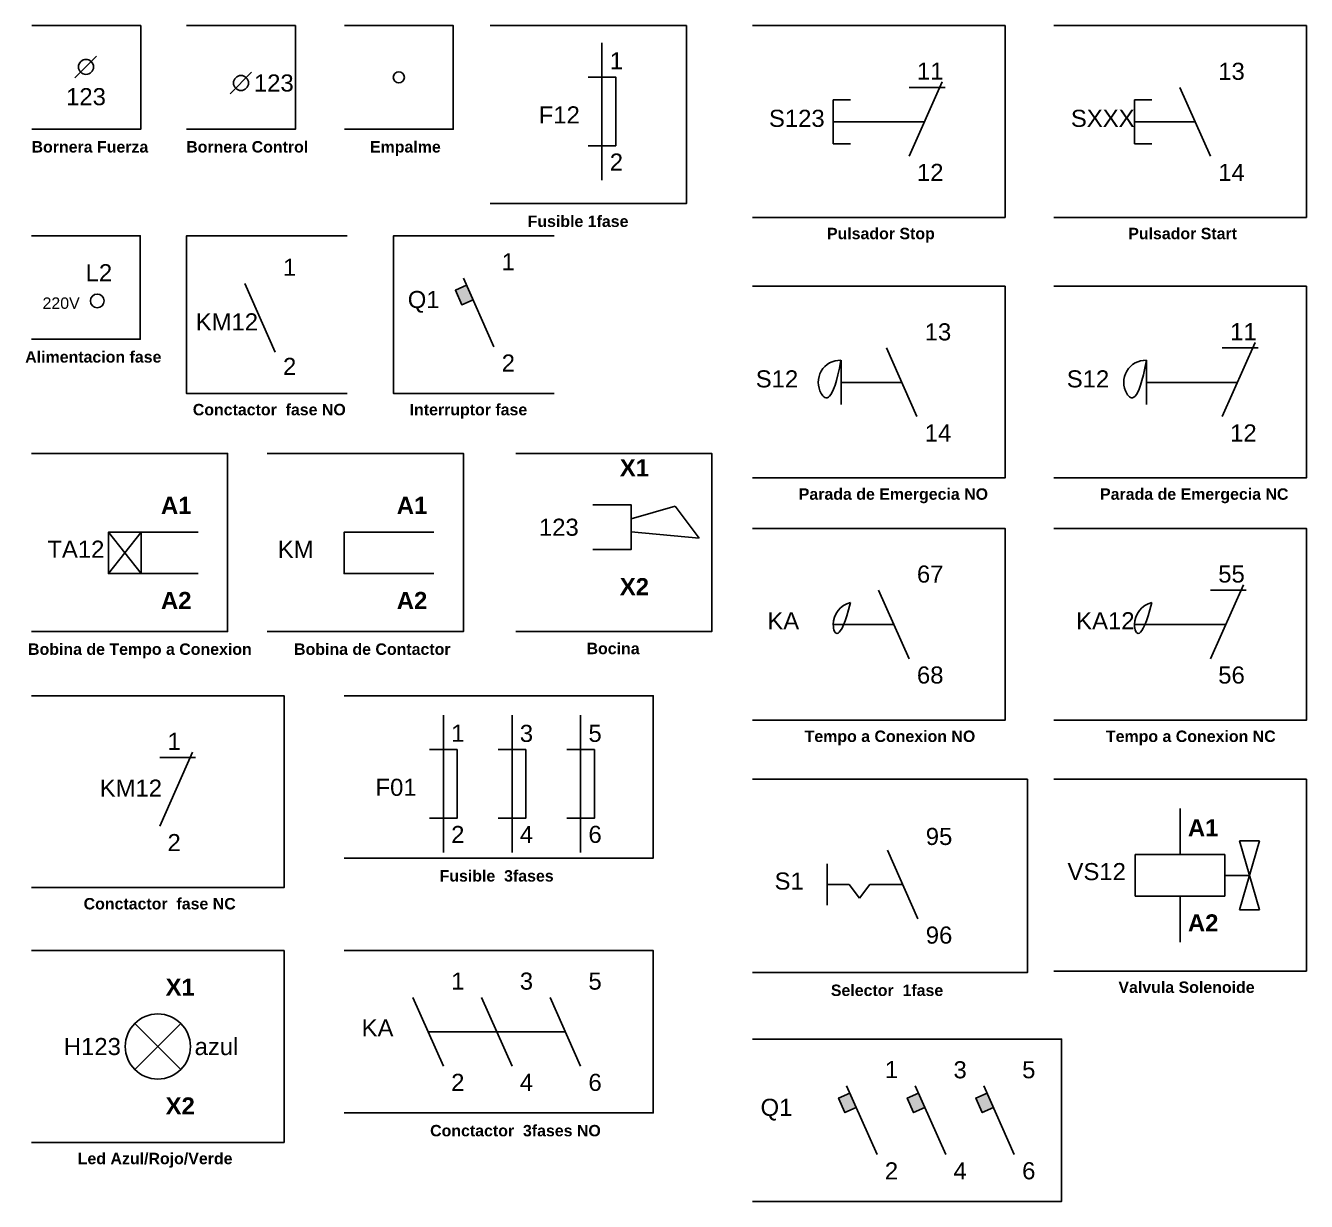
# Model space of a CAD drawing. Header units: millimetres. Extents: x 4225673219140 to 4225673219936, y 4184063498985 to 4184063499549.
# Drawn here: x 4225673219140.4 to 4225673219294.3, y 4184063499196.4 to 4184063499337.7 of the extents above; entities that cross this region are included whole.
import ezdxf
from ezdxf.enums import TextEntityAlignment as Align

# ---------------------------------------------------------------- set-up
doc = ezdxf.new("R2010")
doc.units = ezdxf.units.MM
doc.linetypes.add('ACAD_ISO02W100', pattern=[15, 12, -3])
for name, color, linetype in [('DISCONTINUA', 7, 'ACAD_ISO02W100'), ('PFV', 7, 'Continuous'), ('REGEN_LINE', 4, 'Continuous')]:
    doc.layers.add(name, color=color, linetype=linetype)
doc.styles.add('TRINIDAD', font='arial.ttf')

# ---------------------------------------------------------------- blocks, each defined once
blk = doc.blocks.new('AF')
at = {"layer": 'REGEN_LINE', "linetype": 'Continuous'}
blk.add_polyline3d([(0, -0.12048, 0), (0, -0.48193, 0)], dxfattribs=at)
blk.add_circle((0, 0), 0.12048, dxfattribs=at)
blk = doc.blocks.new('Alimentacion Fase')
at = {"layer": 'REGEN_LINE', "linetype": 'Continuous'}
blk.add_blockref('AF', (0, 0), dxfattribs=at)
at = {"style": 'TRINIDAD'}
for tag, height, p in [('LINEA', 0.3, (0.028, 0.494)), ('TENSION', 0.2, (-0.635, -0.04))]:
    blk.add_attdef(tag, text='', height=height, dxfattribs=at).set_placement(p, align=Align.MIDDLE_CENTER)
blk = doc.blocks.new('CF')
at = {"layer": 'REGEN_LINE', "linetype": 'Continuous'}
blk.add_line((-0.535, 1.205), (0, 0), dxfattribs=at)
for points in [[(0, 1.205, 0), (0, 1.807, 0)], [(0, -0.602, 0), (0, 0, 0)]]:
    blk.add_polyline3d(points, dxfattribs=at)
blk = doc.blocks.new('CONTACTOR_FASE')
at = {"linetype": 'Continuous'}
blk.add_blockref('CF', (0, 0), dxfattribs=at)
at = {"style": 'TRINIDAD'}
blk.add_attdef('CONTACTO1', (0.137, 1.34), '', height=0.3, dxfattribs=at)
at = {"linetype": 'Continuous', "style": 'TRINIDAD'}
blk.add_attdef('KM', text='', height=0.3, dxfattribs=at).set_placement((-1.396, 0.531), align=Align.MIDDLE_LEFT)
at = {"style": 'TRINIDAD'}
blk.add_attdef('CONTACTO2', text='', height=0.3, dxfattribs=at).set_placement((0.137, -0.25), align=Align.MIDDLE_LEFT)
blk = doc.blocks.new('C3F')
at = {"layer": 'DISCONTINUA', "linetype": 'ACAD_ISO02W100', "ltscale": 0.03}
blk.add_line((-1.473, 0.602), (0.937, 0.602), dxfattribs=at)
at = {"layer": 'REGEN_LINE', "linetype": 'Continuous'}
for p, q in [((-1.74, 1.205), (-1.205, 0)), ((-0.535, 1.205), (0, 0)), ((0.669, 1.205), (1.205, 0))]:
    blk.add_line(p, q, dxfattribs=at)
for points in [[(-1.205, 1.205, 0), (-1.205, 1.807, 0)], [(0, 1.205, 0), (0, 1.807, 0)], [(1.205, 1.205, 0), (1.205, 1.807, 0)], [(-1.205, -0.602, 0), (-1.205, 0, 0)], [(0, -0.602, 0), (0, 0, 0)], [(1.205, -0.602, 0), (1.205, 0, 0)]]:
    blk.add_polyline3d(points, dxfattribs=at)
blk = doc.blocks.new('CONTACTOR_3FASE')
at = {"layer": 'PFV', "color": 0}
blk.add_polyline3d([(1.205, 1.205, 0), (1.205, 1.807, 0)], dxfattribs=at)
at = {"layer": 'REGEN_LINE', "linetype": 'Continuous'}
for points in [[(0, 1.205, 0), (0, 1.807, 0)], [(1.205, 1.205, 0), (1.205, 1.807, 0)]]:
    blk.add_polyline3d(points, dxfattribs=at)
at = {"linetype": 'Continuous'}
blk.add_blockref('C3F', (0, 0), dxfattribs=at)
at = {"linetype": 'Continuous', "style": 'TRINIDAD'}
for tag, p in [('CONTACTO1', (-1.068, 1.491)), ('CONTACTO3', (0.137, 1.491)), ('CONTACTO5', (1.342, 1.491)), ('CONTACTOR', (-2.64, 0.67)), ('CONTACTO2', (-1.068, -0.286)), ('CONTACTO4', (0.137, -0.286)), ('CONTACTO6', (1.342, -0.286))]:
    blk.add_attdef(tag, text='', height=0.3, dxfattribs=at).set_placement(p, align=Align.MIDDLE_LEFT)
blk = doc.blocks.new('I1F')
at = {"layer": 'REGEN_LINE', "linetype": 'Continuous'}
blk.add_hatch(color=256, dxfattribs=at).paths.add_polyline_path([(-0.479, 1.078), (-0.676, 0.99), (-0.563, 0.737), (-0.366, 0.825)])
blk.add_line((-0.535, 1.205), (0, 0), dxfattribs=at)
blk.add_lwpolyline([(-0.366, 0.825), (-0.563, 0.737), (-0.676, 0.99), (-0.479, 1.078)], close=True, dxfattribs=at)
for points in [[(0, 1.205, 0), (0, 1.807, 0)], [(0, -0.602, 0), (0, 0, 0)]]:
    blk.add_polyline3d(points, dxfattribs=at)
blk = doc.blocks.new('INTERRUPTOR_1FASE')
at = {"linetype": 'Continuous'}
blk.add_blockref('I1F', (0, 0), dxfattribs=at)
at = {"linetype": 'Continuous', "style": 'TRINIDAD'}
for tag, p in [('CONTACTO1', (0.137, 1.491)), ('INTERRUPTOR', (-1.512, 0.829)), ('CONTACTO2', (0.137, -0.286))]:
    blk.add_attdef(tag, text='', height=0.3, dxfattribs=at).set_placement(p, align=Align.MIDDLE_LEFT)
blk = doc.blocks.new('I3F')
at = {"layer": 'REGEN_LINE', "linetype": 'Continuous'}
for points in [[(-1.684, 1.078), (-1.881, 0.99), (-1.768, 0.737), (-1.571, 0.825)], [(-0.479, 1.078), (-0.676, 0.99), (-0.563, 0.737), (-0.366, 0.825)], [(0.726, 1.078), (0.529, 0.99), (0.642, 0.737), (0.838, 0.825)]]:
    blk.add_hatch(color=256, dxfattribs=at).paths.add_polyline_path(points)
for p, q in [((-1.74, 1.205), (-1.205, 0)), ((-0.535, 1.205), (0, 0)), ((0.669, 1.205), (1.205, 0))]:
    blk.add_line(p, q, dxfattribs=at)
for points in [[(-1.571, 0.825), (-1.768, 0.737), (-1.881, 0.99), (-1.684, 1.078)], [(-0.366, 0.825), (-0.563, 0.737), (-0.676, 0.99), (-0.479, 1.078)], [(0.839, 0.825), (0.642, 0.737), (0.529, 0.99), (0.726, 1.078)]]:
    blk.add_lwpolyline(points, close=True, dxfattribs=at)
for points in [[(-1.205, 1.205, 0), (-1.205, 1.807, 0)], [(0, 1.205, 0), (0, 1.807, 0)], [(1.205, 1.205, 0), (1.205, 1.807, 0)], [(0, -0.602, 0), (0, 0, 0)], [(1.205, -0.602, 0), (1.205, 0, 0)], [(-1.205, -0.602, 0), (-1.205, 0, 0)]]:
    blk.add_polyline3d(points, dxfattribs=at)
blk = doc.blocks.new('INTERRUPTOR_3FASES')
at = {"linetype": 'Continuous'}
blk.add_blockref('I3F', (0, 0), dxfattribs=at)
at = {"linetype": 'Continuous', "style": 'TRINIDAD'}
for tag, p in [('CONTACTO1', (-1.068, 1.491)), ('CONTACTO3', (0.137, 1.488)), ('CONTACTO5', (1.342, 1.489)), ('INTERRUPTOR', (-3.25, 0.829)), ('CONTACTO2', (-1.068, -0.286)), ('CONTACTO4', (0.137, -0.286)), ('CONTACTO6', (1.342, -0.284))]:
    blk.add_attdef(tag, text='', height=0.3, dxfattribs=at).set_placement(p, align=Align.MIDDLE_LEFT)
blk = doc.blocks.new('F1F')
at = {"layer": 'REGEN_LINE', "linetype": 'Continuous'}
blk.add_line((0, 1.20482), (0, -1.20482), dxfattribs=at)
blk.add_lwpolyline([(-0.24097, 0.60241), (0.24096, 0.60241), (0.24096, -0.60241), (-0.24097, -0.60241)], close=True, dxfattribs=at)
blk = doc.blocks.new('FUSIBLE_1FASE')
at = {"linetype": 'Continuous'}
blk.add_blockref('F1F', (0, 0.602), dxfattribs=at)
at = {"style": 'TRINIDAD'}
for tag, p in [('CONTACTO1', (0.137, 1.491)), ('CONTACTO2', (0.137, -0.286))]:
    blk.add_attdef(tag, text='', height=0.3, dxfattribs=at).set_placement(p, align=Align.MIDDLE_LEFT)
at = {"linetype": 'Continuous', "style": 'TRINIDAD'}
blk.add_attdef('FUSIBLE_Nº:', text='', height=0.3, dxfattribs=at).set_placement((-1.11, 0.542), align=Align.MIDDLE_LEFT)
blk = doc.blocks.new('F3F')
at = {"layer": 'REGEN_LINE', "linetype": 'Continuous'}
for p, q in [((-1.20482, 1.20482), (-1.20482, -1.20482)), ((0, 1.20482), (0, -1.20482)), ((1.20482, 1.20482), (1.20482, -1.20482))]:
    blk.add_line(p, q, dxfattribs=at)
for points in [[(-1.44579, 0.60241), (-0.96386, 0.60241), (-0.96386, -0.60241), (-1.44579, -0.60241)], [(-0.240965, 0.60241), (0.240965, 0.60241), (0.240965, -0.60241), (-0.240965, -0.60241)], [(0.963855, 0.60241), (1.445785, 0.60241), (1.445785, -0.60241), (0.963855, -0.60241)]]:
    blk.add_lwpolyline(points, close=True, dxfattribs=at)
blk = doc.blocks.new('FUSIBLE_3FASES')
at = {"layer": 'PFV', "color": 0}
for points in [[(1.205, 1.205, 0), (1.325, 1.205, 0)], [(-1.205, 0, 0), (-1.205, -0.482, 0)], [(0, 0, 0), (0, -0.482, 0)], [(0, 0, 0), (0, -0.482, 0)], [(0, 0, 0), (0, -0.482, 0)], [(0, 0, 0), (0, -0.482, 0)], [(1.205, 0, 0), (1.205, -0.482, 0)], [(1.325, 0, 0), (1.205, 0, 0)], [(1.205, 0, 0), (1.205, -0.482, 0)], [(1.205, 0, 0), (1.205, -0.482, 0)], [(1.205, 0, 0), (1.205, -0.482, 0)], [(1.205, 0, 0), (1.205, -0.482, 0)]]:
    blk.add_polyline3d(points, dxfattribs=at)
at = {"linetype": 'Continuous'}
blk.add_blockref('F3F', (0, 0.602), dxfattribs=at)
at = {"linetype": 'Continuous', "style": 'TRINIDAD'}
for tag, p in [('CONTACTO1', (-1.068, 1.491)), ('CONTACTO3', (0.137, 1.488)), ('CONTACTO5', (1.342, 1.489)), ('FUSIBLE_Nº:', (-2.396, 0.542)), ('CONTACTO2', (-1.068, -0.286)), ('CONTACTO4', (0.137, -0.286)), ('CONTACTO6', (1.342, -0.284))]:
    blk.add_attdef(tag, text='', height=0.3, dxfattribs=at).set_placement(p, align=Align.MIDDLE_LEFT)
blk = doc.blocks.new('S1F')
at = {"layer": 'DISCONTINUA', "linetype": 'ACAD_ISO02W100', "ltscale": 0.03}
for p, q in [((-1.205, 0.602), (-1.593, 0.602)), ((-1.205, 0.602), (-1.024, 0.361)), ((-1.024, 0.361), (-0.843, 0.602)), ((-0.268, 0.602), (-0.843, 0.602))]:
    blk.add_line(p, q, dxfattribs=at)
at = {"layer": 'PFV', "color": 0}
blk.add_polyline3d([(0, 1.205, 0), (0, 1.807, 0)], dxfattribs=at)
blk.add_polyline3d([(0, 1.205, 0), (0, 1.807, 0)], dxfattribs=at)
at = {"layer": 'REGEN_LINE', "linetype": 'Continuous'}
blk.add_line((-0.535, 1.205), (0, 0), dxfattribs=at)
at = {"layer": 'REGEN_LINE', "color": 2, "linetype": 'Continuous'}
blk.add_line((-1.593, 0.964), (-1.593, 0.241), dxfattribs=at)
at = {"layer": 'REGEN_LINE', "linetype": 'Continuous'}
for points in [[(0, 1.205, 0), (0, 1.807, 0)], [(0, 1.205, 0), (0, 1.807, 0)], [(0, -0.602, 0), (0, 0, 0)]]:
    blk.add_polyline3d(points, dxfattribs=at)
blk = doc.blocks.new('SELECTOR_1FASE')
at = {"linetype": 'Continuous'}
blk.add_blockref('S1F', (0, 0), dxfattribs=at)
at = {"linetype": 'Continuous', "style": 'TRINIDAD'}
for tag, p in [('CONTACTO1', (0.137, 1.447)), ('SELECTOR_Nº:', (-2.517, 0.664)), ('CONTACTO2', (0.137, -0.284))]:
    blk.add_attdef(tag, text='', height=0.3, dxfattribs=at).set_placement(p, align=Align.MIDDLE_LEFT)
blk = doc.blocks.new('C1FNC')
at = {"layer": 'REGEN_LINE', "linetype": 'Continuous'}
for p, q in [((0.578, 1.301), (0, 0)), ((0, 1.205), (0.63, 1.205))]:
    blk.add_line(p, q, dxfattribs=at)
for points in [[(0, 1.205, 0), (0, 1.807, 0)], [(0, -0.602, 0), (0, 0, 0)]]:
    blk.add_polyline3d(points, dxfattribs=at)
blk = doc.blocks.new('CONTACTOR_1F_NC')
at = {"linetype": 'Continuous'}
blk.add_blockref('C1FNC', (0, 0), dxfattribs=at)
at = {"linetype": 'Continuous', "style": 'TRINIDAD'}
for tag, p in [('CONTACTO1', (0.137, 1.491)), ('CONTACTOR_Nº:', (-1.054, 0.67)), ('CONTACTO2', (0.137, -0.286))]:
    blk.add_attdef(tag, text='', height=0.3, dxfattribs=at).set_placement(p, align=Align.MIDDLE_LEFT)
blk = doc.blocks.new('TAC')
at = {"layer": 'DISCONTINUA', "color": 4, "linetype": 'ACAD_ISO02W100', "ltscale": 0.03}
blk.add_line((-0.268, 0.602), (-1.332, 0.602), dxfattribs=at)
at = {"layer": 'PFV', "color": 0}
blk.add_polyline3d([(0, -0.241, 0), (0, -0.482, 0)], dxfattribs=at)
at = {"layer": 'REGEN_LINE', "linetype": 'Continuous'}
blk.add_line((-0.535, 1.205), (0, 0), dxfattribs=at)
for points in [[(0, 1.205, 0), (0, 1.807, 0)], [(0, -0.602, 0), (0, 0, 0)]]:
    blk.add_polyline3d(points, dxfattribs=at)
blk.add_arc((-0.933, 0.602), 0.399, 103.9329, 256.0671, dxfattribs=at)
blk = doc.blocks.new('TEMPORIZADOR_A_CONEXION')
at = {"layer": 'PFV', "color": 0}
blk.add_polyline3d([(0, 1.566, 0), (0, 1.325, 0)], dxfattribs=at)
at = {"linetype": 'Continuous'}
blk.add_blockref('TAC', (0, 0), dxfattribs=at)
at = {"linetype": 'Continuous', "style": 'TRINIDAD'}
for tag, p in [('CONTACTO1', (0.137, 1.488)), ('CONTACTO2', (0.137, -0.283))]:
    blk.add_attdef(tag, text='', height=0.3, dxfattribs=at).set_placement(p, align=Align.MIDDLE_LEFT)
at = {"style": 'TRINIDAD'}
blk.add_attdef('TEMPORIZADOR_Nº:', text='', height=0.3, dxfattribs=at).set_placement((-2.489, 0.668), align=Align.MIDDLE_LEFT)
blk = doc.blocks.new('TACNC')
at = {"layer": 'DISCONTINUA', "color": 4, "linetype": 'ACAD_ISO02W100', "ltscale": 0.03}
blk.add_line((0.268, 0.602), (-1.332, 0.602), dxfattribs=at)
at = {"layer": 'REGEN_LINE', "linetype": 'Continuous'}
for p, q in [((0.578, 1.301), (0, 0)), ((0, 1.205), (0.63, 1.205))]:
    blk.add_line(p, q, dxfattribs=at)
for points in [[(0, 1.205, 0), (0, 1.807, 0)], [(0, -0.602, 0), (0, 0, 0)]]:
    blk.add_polyline3d(points, dxfattribs=at)
blk.add_arc((-0.933, 0.602), 0.399, 103.9329, 256.0671, dxfattribs=at)
blk = doc.blocks.new('TEMPORIZADOR_A_CONEXION_NC')
at = {"linetype": 'Continuous'}
blk.add_blockref('TACNC', (0, 0), dxfattribs=at)
at = {"linetype": 'Continuous', "style": 'TRINIDAD'}
for tag, p in [('CONTACTO1', (0.137, 1.489)), ('TEMPORIZADOR_Nº:', (-2.357, 0.668)), ('CONTACTO2', (0.137, -0.284))]:
    blk.add_attdef(tag, text='', height=0.3, dxfattribs=at).set_placement(p, align=Align.MIDDLE_LEFT)
blk = doc.blocks.new('BC')
at = {"layer": 'REGEN_LINE', "linetype": 'Continuous'}
blk.add_lwpolyline([(0.787, 0), (-0.787, 0), (-0.787, 0.727), (0.787, 0.727)], close=True, dxfattribs=at)
for points in [[(0, 0.727, 0), (0, 1.329, 0)], [(0, -0.602, 0), (0, 0, 0)]]:
    blk.add_polyline3d(points, dxfattribs=at)
at = {"char_height": 0.3, "width": 243.39615, "attachment_point": 4, "style": 'TRINIDAD'}
for s, insert in [('{\\fArial|b1|i0|c0|p34;A1}', (0.137, 1.198)), ('{\\fArial|b1|i0|c0|p34;A2}', (0.137, -0.471))]:
    blk.add_mtext(s, dxfattribs=dict(at, insert=insert))
blk = doc.blocks.new('BOBINA_CONTACTOR')
at = {"linetype": 'Continuous'}
blk.add_blockref('BC', (0, 0), dxfattribs=at)
at = {"linetype": 'Continuous', "style": 'TRINIDAD'}
blk.add_attdef('CONTACTOR_Nº:', text='', height=0.3, dxfattribs=at).set_placement((-1.953, 0.426), align=Align.MIDDLE_LEFT)
blk = doc.blocks.new('BTAC')
at = {"layer": 'REGEN_LINE', "linetype": 'Continuous'}
for p, q in [((-0.787, 0.727), (-0.208, 0)), ((-0.787, 0), (-0.208, 0.727))]:
    blk.add_line(p, q, dxfattribs=at)
for points in [[(0.787, 0), (-0.787, 0), (-0.787, 0.727), (0.787, 0.727)], [(-0.787, 0.727), (-0.208, 0.727), (-0.208, 0), (-0.787, 0)]]:
    blk.add_lwpolyline(points, close=True, dxfattribs=at)
for points in [[(0, 0.727, 0), (0, 1.329, 0)], [(0, -0.602, 0), (0, 0, 0)]]:
    blk.add_polyline3d(points, dxfattribs=at)
at = {"char_height": 0.3, "width": 243.39615, "style": 'TRINIDAD'}
for s, insert, attachment_point in [('{\\fArial|b1|i0|c0|p34;A1}', (0.137, 1.348), 1), ('{\\fArial|b1|i0|c0|p34;A2}', (0.137, -0.621), 7)]:
    blk.add_mtext(s, dxfattribs=dict(at, insert=insert, attachment_point=attachment_point))
blk = doc.blocks.new('BOBINA_TEMPO_A_CONEXION')
at = {"linetype": 'Continuous'}
blk.add_blockref('BTAC', (0, 0), dxfattribs=at)
at = {"linetype": 'Continuous', "style": 'TRINIDAD'}
blk.add_attdef('TEMPORIZADOR_Nº:', text='', height=0.3, dxfattribs=at).set_placement((-1.858, 0.429), align=Align.MIDDLE_LEFT)
blk = doc.blocks.new('Empalme')
at = {"layer": 'REGEN_LINE', "linetype": 'Continuous'}
blk.add_hatch(color=256, dxfattribs=at).paths.add_polyline_path([(-0.098, 0, 1), (0.098, 0, 1)])
blk.add_circle((0, 0), 0.0976, dxfattribs=at)
blk = doc.blocks.new('PNO')
at = {"layer": 'DISCONTINUA', "color": 4, "linetype": 'ACAD_ISO02W100', "ltscale": 0.03}
blk.add_line((-0.268, 0.602), (-1.332, 0.602), dxfattribs=at)
at = {"layer": 'REGEN_LINE', "linetype": 'Continuous'}
for p, q in [((-0.535, 1.205), (0, 0)), ((-1.332, 0.215), (-1.332, 0.99)), ((-1.029, 0.99), (-1.332, 0.99)), ((-1.029, 0.215), (-1.332, 0.215))]:
    blk.add_line(p, q, dxfattribs=at)
for points in [[(0, 1.205, 0), (0, 1.807, 0)], [(0, -0.602, 0), (0, 0, 0)]]:
    blk.add_polyline3d(points, dxfattribs=at)
blk = doc.blocks.new('PULSADOR_START')
at = {"linetype": 'Continuous'}
blk.add_blockref('PNO', (0, 0), dxfattribs=at)
at = {"linetype": 'Continuous', "style": 'TRINIDAD'}
for tag, p in [('CONTACTO1', (0.137, 1.488)), ('PULSADOR_Nº:', (-2.45, 0.663)), ('CONTACTO2', (0.137, -0.286))]:
    blk.add_attdef(tag, text='', height=0.3, dxfattribs=at).set_placement(p, align=Align.MIDDLE_LEFT)
blk = doc.blocks.new('PNC')
at = {"layer": 'DISCONTINUA', "color": 4, "linetype": 'ACAD_ISO02W100', "ltscale": 0.03}
blk.add_line((0.268, 0.602), (-1.332, 0.602), dxfattribs=at)
at = {"layer": 'REGEN_LINE', "linetype": 'Continuous'}
for p, q in [((0.578, 1.301), (0, 0)), ((0, 1.205), (0.63, 1.205)), ((-1.332, 0.215), (-1.332, 0.99)), ((-1.029, 0.99), (-1.332, 0.99)), ((-1.029, 0.215), (-1.332, 0.215))]:
    blk.add_line(p, q, dxfattribs=at)
for points in [[(0, 1.205, 0), (0, 1.807, 0)], [(0, -0.602, 0), (0, 0, 0)]]:
    blk.add_polyline3d(points, dxfattribs=at)
blk = doc.blocks.new('PULSADOR_STOP')
at = {"linetype": 'Continuous'}
blk.add_blockref('PNC', (0, 0), dxfattribs=at)
at = {"linetype": 'Continuous', "style": 'TRINIDAD'}
for tag, p in [('CONTACTO1', (0.137, 1.491)), ('PULSADOR_Nº:', (-2.461, 0.663)), ('CONTACTO2', (0.137, -0.286))]:
    blk.add_attdef(tag, text='', height=0.3, dxfattribs=at).set_placement(p, align=Align.MIDDLE_LEFT)
blk = doc.blocks.new('PE_NO')
at = {"layer": 'DISCONTINUA', "color": 4, "linetype": 'ACAD_ISO02W100', "ltscale": 0.03}
blk.add_line((-0.268, 0.602), (-1.332, 0.602), dxfattribs=at)
blk.add_line((-0.268, 0.602), (-1.332, 0.602), dxfattribs=at)
at = {"layer": 'PFV', "color": 0}
blk.add_polyline3d([(0, 1.202, 0), (0, 1.807, 0)], dxfattribs=at)
at = {"layer": 'REGEN_LINE', "linetype": 'Continuous'}
for p, q in [((-0.535, 1.205), (0, 0)), ((-1.332, 0.99), (-1.332, 0.215))]:
    blk.add_line(p, q, dxfattribs=at)
for points in [[(0, 1.205, 0), (0, 1.807, 0)], [(0, -0.602, 0), (0, 0, 0)]]:
    blk.add_polyline3d(points, dxfattribs=at)
blk.add_arc((-1.344, 0.602), 0.388, 88.3666, 271.6334, dxfattribs=at)
blk = doc.blocks.new('PARADA DE EMERGENCIA')
at = {"linetype": 'Continuous'}
blk.add_blockref('PE_NO', (0, 0), dxfattribs=at)
at = {"linetype": 'Continuous', "style": 'TRINIDAD'}
for tag, p in [('CONTACTO1', (0.137, 1.488)), ('PULSADOR_Nº:', (-2.829, 0.663)), ('CONTACTO2', (0.137, -0.286))]:
    blk.add_attdef(tag, text='', height=0.3, dxfattribs=at).set_placement(p, align=Align.MIDDLE_LEFT)
blk = doc.blocks.new('PE_NC')
at = {"layer": 'DISCONTINUA', "color": 4, "linetype": 'ACAD_ISO02W100', "ltscale": 0.03}
blk.add_line((0.268, 0.602), (-1.332, 0.602), dxfattribs=at)
at = {"layer": 'REGEN_LINE', "linetype": 'Continuous'}
for p, q in [((0.578, 1.301), (0, 0)), ((0, 1.205), (0.63, 1.205)), ((-1.332, 0.99), (-1.332, 0.215))]:
    blk.add_line(p, q, dxfattribs=at)
for points in [[(0, 1.205, 0), (0, 1.807, 0)], [(0, -0.602, 0), (0, 0, 0)]]:
    blk.add_polyline3d(points, dxfattribs=at)
blk.add_arc((-1.344, 0.602), 0.388, 88.3666, 271.6334, dxfattribs=at)
blk = doc.blocks.new('PARADA_EMERGENCIA_NC')
at = {"layer": 'DISCONTINUA', "color": 4, "linetype": 'ACAD_ISO02W100', "ltscale": 0.03}
blk.add_line((0.268, 0.602), (-1.332, 0.602), dxfattribs=at)
at = {"linetype": 'Continuous'}
blk.add_blockref('PE_NC', (0, 0), dxfattribs=at)
at = {"linetype": 'Continuous', "style": 'TRINIDAD'}
for tag, p in [('CONTACTO1', (0.137, 1.491)), ('PULSADOR_Nº:', (-2.731, 0.663)), ('CONTACTO2', (0.137, -0.286))]:
    blk.add_attdef(tag, text='', height=0.3, dxfattribs=at).set_placement(p, align=Align.MIDDLE_LEFT)
blk = doc.blocks.new('LL')
at = {"layer": 'REGEN_LINE', "linetype": 'Continuous'}
for p, q in [((-0.404, 0.404), (0.404, -0.404)), ((0.404, 0.404), (-0.404, -0.404))]:
    blk.add_line(p, q, dxfattribs=at)
for points in [[(0, 0.571, 0), (0, 1.173, 0)], [(0, -1.174, 0), (0, -0.571, 0)]]:
    blk.add_polyline3d(points, dxfattribs=at)
blk.add_circle((0, 0), 0.571, dxfattribs=at)
at = {"char_height": 0.3, "width": 243.39615, "style": 'TRINIDAD'}
for s, insert, attachment_point in [('{\\fArial|b1|i0|c0|p34;X1}', (0.137, 1.192), 1), ('{\\fArial|b1|i0|c0|p34;X2}', (0.137, -1.193), 7)]:
    blk.add_mtext(s, dxfattribs=dict(at, insert=insert, attachment_point=attachment_point))
blk = doc.blocks.new('LAMPARA_LED')
at = {"linetype": 'Continuous'}
blk.add_blockref('LL', (0, 0), dxfattribs=at)
at = {"linetype": 'Continuous', "style": 'TRINIDAD'}
for tag, p in [('LED_Nº:', (-1.65, 0)), ('COLOR:', (0.646, 0))]:
    blk.add_attdef(tag, text='', height=0.3, dxfattribs=at).set_placement(p, align=Align.MIDDLE_LEFT)
blk = doc.blocks.new('BORC')
at = {"layer": 'REGEN_LINE', "linetype": 'Continuous'}
blk.add_line((-0.193, -0.189), (0.185, 0.189), dxfattribs=at)
blk.add_circle((0, 0), 0.132, dxfattribs=at)
blk = doc.blocks.new('BORNERA_CONTROL')
at = {"linetype": 'Continuous'}
blk.add_blockref('BORC', (0, 0), dxfattribs=at)
at = {"linetype": 'Continuous', "style": 'TRINIDAD'}
blk.add_attdef('BORNERA_Nº:', text='', height=0.3, dxfattribs=at).set_placement((0.226, 0), align=Align.MIDDLE_LEFT)
blk = doc.blocks.new('BORF')
at = {"layer": 'REGEN_LINE', "linetype": 'Continuous'}
blk.add_line((-0.193, -0.189), (0.185, 0.189), dxfattribs=at)
blk.add_circle((0, 0), 0.132, dxfattribs=at)
blk = doc.blocks.new('BORNERA_FUERZA')
at = {"linetype": 'Continuous'}
blk.add_blockref('BORF', (0, 0), dxfattribs=at)
at = {"linetype": 'Continuous', "style": 'TRINIDAD'}
blk.add_attdef('BORNERA_Nº:', text='', height=0.3, dxfattribs=at).set_placement((0, -0.522), align=Align.MIDDLE_CENTER)
blk = doc.blocks.new('BOC_C')
at = {"layer": 'REGEN_LINE', "linetype": 'Continuous'}
for p, q in [((0.339, 0.781), (-0.339, 0.781)), ((0.339, 0.539), (1.109, 0.758)), ((1.109, 0.758), (1.533, 0.198)), ((0.339, 0.312), (1.533, 0.198)), ((0.339, 0), (-0.232, 0))]:
    blk.add_line(p, q, dxfattribs=at)
blk.add_lwpolyline([(-0.339, 0.781), (0.339, 0.781), (0.339, 0), (-0.339, 0)], close=True, dxfattribs=at)
for points in [[(0, 0.781, 0), (0, 1.564, 0)], [(0, -0.783, 0), (0, 0, 0)]]:
    blk.add_polyline3d(points, dxfattribs=at)
at = {"char_height": 0.3, "width": 243.39615, "style": 'TRINIDAD'}
for s, insert, attachment_point in [('{\\fArial|b1|i0|c0|p34;X1}', (0.137, 1.583), 1), ('{\\fArial|b1|i0|c0|p34;X2}', (0.137, -0.802), 7)]:
    blk.add_mtext(s, dxfattribs=dict(at, insert=insert, attachment_point=attachment_point))
blk = doc.blocks.new('BOCINA')
at = {"linetype": 'Continuous'}
blk.add_blockref('BOC_C', (0, 0), dxfattribs=at)
at = {"linetype": 'Continuous', "style": 'TRINIDAD'}
blk.add_attdef('BOCINA_Nº:', text='', height=0.3, dxfattribs=at).set_placement((-1.283, 0.391), align=Align.MIDDLE_LEFT)
blk = doc.blocks.new('BEV')
at = {"layer": 'DISCONTINUA', "linetype": 'ACAD_ISO02W100', "ltscale": 0.02}
for p, q in [((0, 0.727), (0, 1.535)), ((1.045, 0.969), (1.393, 0.969)), ((1.045, 0.969), (1.393, -0.242)), ((1.045, -0.242), (1.393, 0.969)), ((0.787, 0.363), (1.219, 0.363)), ((0, -0.808), (0, 0)), ((1.045, -0.242), (1.393, -0.242))]:
    blk.add_line(p, q, dxfattribs=at)
blk.add_lwpolyline([(0.787, 0), (-0.787, 0), (-0.787, 0.727), (0.787, 0.727)], close=True, dxfattribs=at)
at = {"char_height": 0.3, "width": 243.39615, "style": 'TRINIDAD'}
for s, insert, attachment_point in [('{\\fArial|b1|i0|c0|p34;A1}', (0.137, 1.348), 1), ('{\\fArial|b1|i0|c0|p34;A2}', (0.137, -0.621), 7)]:
    blk.add_mtext(s, dxfattribs=dict(at, insert=insert, attachment_point=attachment_point))
blk = doc.blocks.new('VALVULA SOLENOIDE(CAMPO)')
at = {"linetype": 'Continuous'}
blk.add_blockref('BEV', (0, 0), dxfattribs=at)
at = {"linetype": 'Continuous', "style": 'TRINIDAD'}
blk.add_attdef('VALVULA_SOLENOIDE_Nº:', text='', height=0.3, dxfattribs=at).set_placement((-1.977, 0.429), align=Align.MIDDLE_LEFT)

msp = doc.modelspace()

# ---------------------------------------------------------------- linework, layer by layer
at = {"linetype": 'Continuous'}
for points in [[(4225673219141.149, 4184063499337.651), (4225673219154.218, 4184063499337.651), (4225673219154.218, 4184063499325.208), (4225673219141.149, 4184063499325.208)], [(4225673219159.741, 4184063499337.651), (4225673219172.811, 4184063499337.651), (4225673219172.811, 4184063499325.208), (4225673219159.741, 4184063499325.208)], [(4225673219178.713, 4184063499337.651), (4225673219191.782, 4184063499337.651), (4225673219191.782, 4184063499325.208), (4225673219178.713, 4184063499325.208)], [(4225673219196.241, 4184063499337.651), (4225673219219.812, 4184063499337.651), (4225673219219.812, 4184063499316.26), (4225673219196.241, 4184063499316.26)], [(4225673219227.77, 4184063499337.651), (4225673219258.126, 4184063499337.651), (4225673219258.126, 4184063499314.604), (4225673219227.77, 4184063499314.604)], [(4225673219263.991, 4184063499337.651), (4225673219294.348, 4184063499337.651), (4225673219294.348, 4184063499314.604), (4225673219263.991, 4184063499314.604)], [(4225673219141.096, 4184063499312.408), (4225673219154.165, 4184063499312.408), (4225673219154.165, 4184063499299.965), (4225673219141.096, 4184063499299.965)], [(4225673219179.057, 4184063499293.443), (4225673219159.741, 4184063499293.443), (4225673219159.741, 4184063499312.408), (4225673219179.057, 4184063499312.408)], [(4225673219203.925, 4184063499293.443), (4225673219184.609, 4184063499293.443), (4225673219184.609, 4184063499312.408), (4225673219203.925, 4184063499312.408)], [(4225673219227.77, 4184063499306.342), (4225673219258.126, 4184063499306.342), (4225673219258.126, 4184063499283.294), (4225673219227.77, 4184063499283.294)], [(4225673219263.991, 4184063499306.342), (4225673219294.348, 4184063499306.342), (4225673219294.348, 4184063499283.294), (4225673219263.991, 4184063499283.294)], [(4225673219141.096, 4184063499286.239), (4225673219164.667, 4184063499286.239), (4225673219164.667, 4184063499264.848), (4225673219141.096, 4184063499264.848)], [(4225673219169.44, 4184063499286.239), (4225673219193.011, 4184063499286.239), (4225673219193.011, 4184063499264.848), (4225673219169.44, 4184063499264.848)], [(4225673219199.296, 4184063499286.239), (4225673219222.868, 4184063499286.239), (4225673219222.868, 4184063499264.848), (4225673219199.296, 4184063499264.848)], [(4225673219227.77, 4184063499277.239), (4225673219258.126, 4184063499277.239), (4225673219258.126, 4184063499254.191), (4225673219227.77, 4184063499254.191)], [(4225673219263.991, 4184063499277.239), (4225673219294.348, 4184063499277.239), (4225673219294.348, 4184063499254.191), (4225673219263.991, 4184063499254.191)], [(4225673219141.096, 4184063499257.119), (4225673219171.453, 4184063499257.119), (4225673219171.453, 4184063499234.071), (4225673219141.096, 4184063499234.071)], [(4225673219178.675, 4184063499257.119), (4225673219215.824, 4184063499257.119), (4225673219215.824, 4184063499237.622), (4225673219178.675, 4184063499237.622)], [(4225673219227.77, 4184063499247.086), (4225673219260.813, 4184063499247.086), (4225673219260.813, 4184063499223.87), (4225673219227.77, 4184063499223.87)], [(4225673219263.991, 4184063499247.086), (4225673219294.348, 4184063499247.086), (4225673219294.348, 4184063499224.038), (4225673219263.991, 4184063499224.038)], [(4225673219141.096, 4184063499226.504), (4225673219171.453, 4184063499226.504), (4225673219171.453, 4184063499203.457), (4225673219141.096, 4184063499203.457)], [(4225673219178.675, 4184063499226.504), (4225673219215.824, 4184063499226.504), (4225673219215.824, 4184063499207.007), (4225673219178.675, 4184063499207.007)], [(4225673219227.77, 4184063499215.87), (4225673219264.917, 4184063499215.87), (4225673219264.917, 4184063499196.372), (4225673219227.77, 4184063499196.372)]]:
    msp.add_lwpolyline(points, close=True, dxfattribs=at)

# ---------------------------------------------------------------- block references
at = {"linetype": 'Continuous', "xscale": 6.84765625, "yscale": 6.84765625, "zscale": 6.847495891502787}
for name, p, values in [('FUSIBLE_1FASE', (4225673219209.665, 4184063499323.215), {'FUSIBLE_Nº:': 'F12', 'CONTACTO1': '1', 'CONTACTO2': '2'}), ('PULSADOR_STOP', (4225673219246.593, 4184063499321.974), {'PULSADOR_Nº:': 'S123', 'CONTACTO1': '11', 'CONTACTO2': '12'}), ('PULSADOR_START', (4225673219282.814, 4184063499321.974), {'PULSADOR_Nº:': 'SXXX', 'CONTACTO1': '13', 'CONTACTO2': '14'}), ('BORNERA_FUERZA', (4225673219147.64, 4184063499332.69), {'BORNERA_Nº:': '123'}), ('BORNERA_CONTROL', (4225673219166.276, 4184063499330.758), {'BORNERA_Nº:': '123'}), ('INTERRUPTOR_1FASE', (4225673219196.674, 4184063499299.066), {'INTERRUPTOR': 'Q1', 'CONTACTO1': '1', 'CONTACTO2': '2'}), ('CONTACTOR_FASE', (4225673219170.387, 4184063499298.416), {'KM': 'KM12', 'CONTACTO1': '1', 'CONTACTO2': '2'}), ('Alimentacion Fase', (4225673219148.998, 4184063499304.577), {'LINEA': 'L2', 'TENSION': '220V'}), ('PARADA DE EMERGENCIA', (4225673219247.526, 4184063499290.665), {'PULSADOR_Nº:': 'S12', 'CONTACTO1': '13', 'CONTACTO2': '14'}), ('PARADA_EMERGENCIA_NC', (4225673219284.243, 4184063499290.665), {'PULSADOR_Nº:': 'S12', 'CONTACTO1': '11', 'CONTACTO2': '12'}), ('BOCINA', (4225673219210.874, 4184063499274.703), {'BOCINA_Nº:': '123'}), ('BOBINA_TEMPO_A_CONEXION', (4225673219155.717, 4184063499271.803), {'TEMPORIZADOR_Nº:': 'TA12'}), ('BOBINA_CONTACTOR', (4225673219184.062, 4184063499271.803), {'CONTACTOR_Nº:': 'KM'}), ('TEMPORIZADOR_A_CONEXION', (4225673219246.593, 4184063499261.562), {'TEMPORIZADOR_Nº:': 'KA', 'CONTACTO1': '67', 'CONTACTO2': '68'}), ('TEMPORIZADOR_A_CONEXION_NC', (4225673219282.814, 4184063499261.562), {'TEMPORIZADOR_Nº:': 'KA12', 'CONTACTO1': '55', 'CONTACTO2': '56'}), ('FUSIBLE_3FASES', (4225673219198.853, 4184063499242.419), {'CONTACTO6': '6', 'CONTACTO5': '5', 'CONTACTO4': '4', 'CONTACTO3': '3', 'CONTACTO2': '2', 'CONTACTO1': '1', 'FUSIBLE_Nº:': 'F01'}), ('CONTACTOR_1F_NC', (4225673219156.501, 4184063499241.441), {'CONTACTOR_Nº:': 'KM12', 'CONTACTO1': '1', 'CONTACTO2': '2'}), ('VALVULA SOLENOIDE(CAMPO)', (4225673219279.169, 4184063499233.06), {'VALVULA_SOLENOIDE_Nº:': 'VS12'}), ('SELECTOR_1FASE', (4225673219247.655, 4184063499230.316), {'SELECTOR_Nº:': 'S1', 'CONTACTO1': '95', 'CONTACTO2': '96'}), ('CONTACTOR_3FASE', (4225673219198.853, 4184063499212.63), {'CONTACTOR': 'KA', 'CONTACTO1': '1', 'CONTACTO2': '2', 'CONTACTO3': '3', 'CONTACTO4': '4', 'CONTACTO5': '5', 'CONTACTO6': '6'}), ('LAMPARA_LED', (4225673219156.274, 4184063499214.981), {'LED_Nº:': 'H123', 'COLOR:': 'azul'}), ('INTERRUPTOR_3FASES', (4225673219250.987, 4184063499201.995), {'INTERRUPTOR': 'Q1', 'CONTACTO1': '1', 'CONTACTO2': '2', 'CONTACTO3': '3', 'CONTACTO4': '4', 'CONTACTO5': '5', 'CONTACTO6': '6'})]:
    msp.add_blockref(name, p, dxfattribs=at).add_auto_attribs(values)
msp.add_blockref('Empalme', (4225673219185.248, 4184063499331.43), dxfattribs=at)

# ---------------------------------------------------------------- texts
at = {"char_height": 1.3695, "width": 490.69194, "attachment_point": 1, "style": 'TRINIDAD'}
for s, insert in [('{\\fArial|b1|i0|c0|p34;Bornera Fuerza}', (4225673219141.096, 4184063499323.773)), ('{\\fArial|b1|i0|c0|p34;Bornera Control}', (4225673219159.688, 4184063499323.773)), ('{\\fArial|b1|i0|c0|p34;Empalme}', (4225673219181.781, 4184063499323.773)), ('{\\fArial|b1|i0|c0|p34;Fusible 1fase}', (4225673219200.731, 4184063499314.825)), ('{\\fArial|b1|i0|c0|p34;Pulsador Stop}', (4225673219236.712, 4184063499313.357)), ('{\\fArial|b1|i0|c0|p34;Pulsador Start}', (4225673219272.933, 4184063499313.357)), ('{\\fArial|b1|i0|c0|p34;Alimentacion fase}', (4225673219140.335, 4184063499298.53)), ('{\\fArial|b1|i0|c0|p34;Conctactor  fase NO}', (4225673219160.481, 4184063499292.196)), ('{\\fArial|b1|i0|c0|p34;Interruptor fase}', (4225673219186.546, 4184063499292.196)), ('{\\fArial|b1|i0|c0|p34;Parada de Emergecia NO}', (4225673219233.324, 4184063499282.048)), ('{\\fArial|b1|i0|c0|p34;Parada de Emergecia NC}', (4225673219269.545, 4184063499282.048)), ('{\\fArial|b1|i0|c0|p34;Bobina de Tempo a Conexion}', (4225673219140.678, 4184063499263.413)), ('{\\fArial|b1|i0|c0|p34;Bobina de Contactor}', (4225673219172.657, 4184063499263.413)), ('{\\fArial|b1|i0|c0|p34;Bocina}', (4225673219207.816, 4184063499263.492)), ('{\\fArial|b1|i0|c0|p34;Tempo a Conexion NO}', (4225673219234.031, 4184063499252.944)), ('{\\fArial|b1|i0|c0|p34;Tempo a Conexion NC}', (4225673219270.252, 4184063499252.944)), ('{\\fArial|b1|i0|c0|p34;Fusible  3fases}', (4225673219190.144, 4184063499236.171)), ('{\\fArial|b1|i0|c0|p34;Conctactor  fase NC}', (4225673219147.357, 4184063499232.824)), ('{\\fArial|b1|i0|c0|p34;Selector  1fase}', (4225673219237.186, 4184063499222.42)), ('{\\fArial|b1|i0|c0|p34;Valvula Solenoide}', (4225673219271.753, 4184063499222.792)), ('{\\fArial|b1|i0|c0|p34;Conctactor  3fases NO}', (4225673219189.009, 4184063499205.557)), ('{\\fArial|b1|i0|c0|p34;Led Azul/Rojo/Verde}', (4225673219146.65, 4184063499202.21))]:
    msp.add_mtext(s, dxfattribs=dict(at, insert=insert))

doc.saveas('drawing.dxf')
